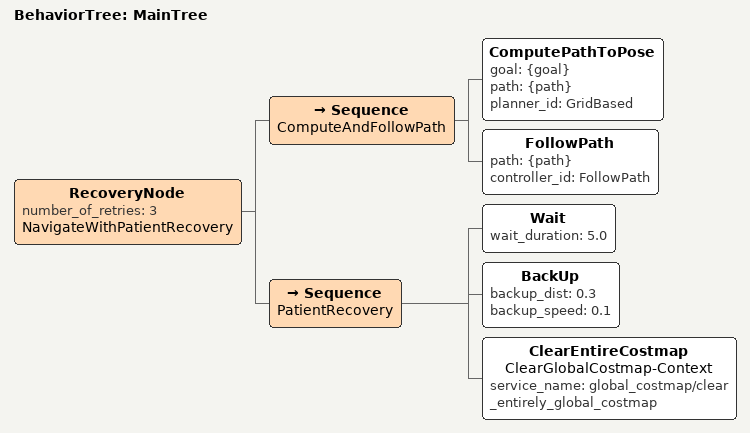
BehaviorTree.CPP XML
<?xml version="1.0"?>
<root BTCPP_format="4" main_tree_to_execute="MainTree">
  <BehaviorTree ID="MainTree">
    <RecoveryNode number_of_retries="3" name="NavigateWithPatientRecovery">

      <Sequence name="ComputeAndFollowPath">
        <ComputePathToPose goal="{goal}" path="{path}" planner_id="GridBased"/>
        <FollowPath path="{path}" controller_id="FollowPath"/>
      </Sequence>

      <Sequence name="PatientRecovery">
        <Wait wait_duration="5.0"/>
        <BackUp backup_dist="0.3" backup_speed="0.1"/>
        <ClearEntireCostmap name="ClearGlobalCostmap-Context" service_name="global_costmap/clear_entirely_global_costmap"/>
      </Sequence>

    </RecoveryNode>
  </BehaviorTree>
</root>
